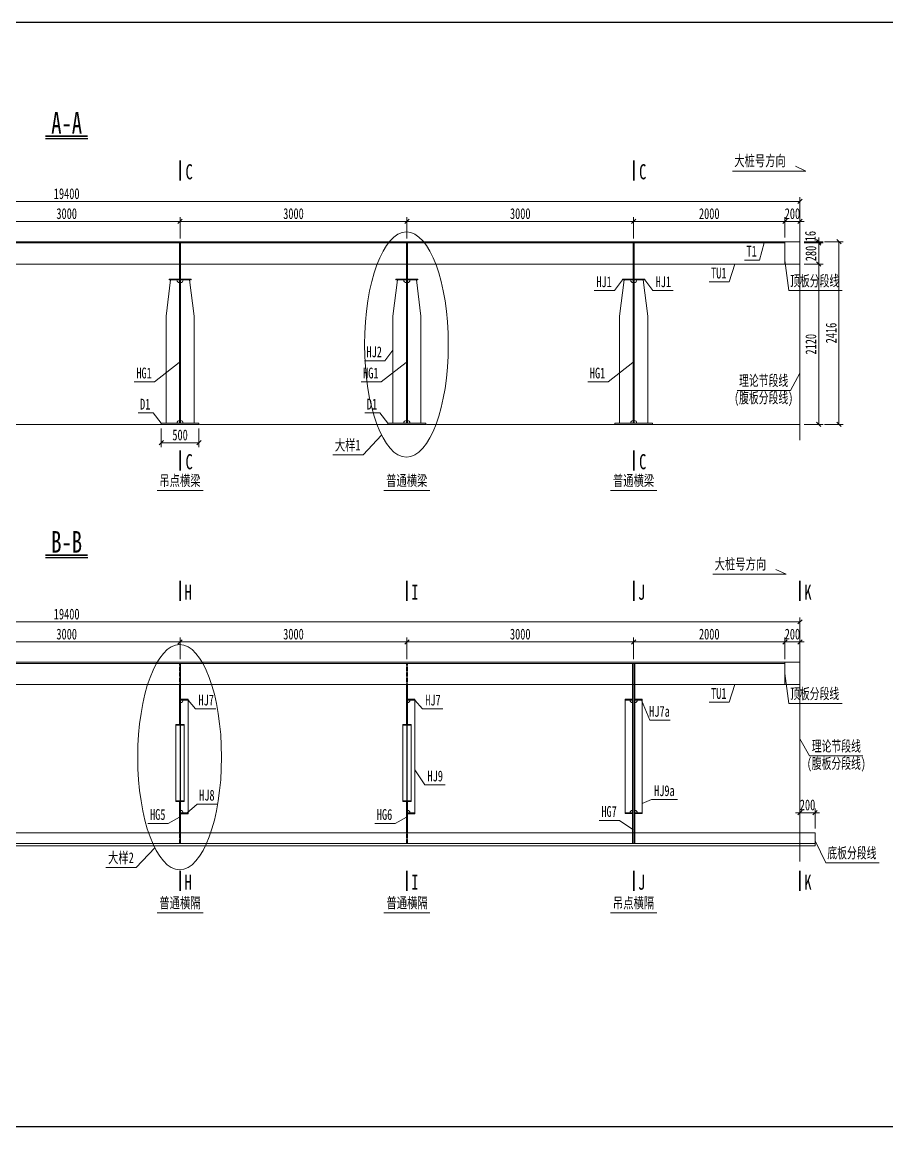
# Model space of a CAD drawing. Header units: millimetres. Extents: x 44597 to 300567, y -113054 to 73044.
# Drawn here: x 58026 to 69466, y -102091 to -87474 of the extents above; entities that cross this region are included whole.
import ezdxf
from ezdxf.enums import TextEntityAlignment as Align

# ---------------------------------------------------------------- set-up
doc = ezdxf.new("R2010")
doc.units = ezdxf.units.MM
doc.linetypes.add('CENTER2', pattern=[28.575, 19.05, -3.175, 3.175, -3.175])
doc.linetypes.add('DASHED', pattern=[0.75, 0.5, -0.25])
doc.layers.get('Defpoints').update_dxf_attribs({"color": 8})
for name, color, linetype, lineweight in [('中心线', 2, 'CENTER2', 15), ('文字', 7, 'Continuous', 15), ('标注线及字体', 2, 'Continuous', 15), ('粗线', 3, 'Continuous', 35), ('细实线', 4, 'Continuous', 15), ('虚线', 7, 'DASHED', 13), ('钢板细线', 6, 'Continuous', 15)]:
    doc.layers.add(name, color=color, linetype=linetype, lineweight=lineweight)
doc.styles.add('111', font='', dxfattribs={"width": 0.7})
doc.styles.add('BM_Dim', font='', dxfattribs={"width": 0.85})
doc.styles.get('111').set_extended_font_data('仿宋_GB2312')
doc.styles.get('BM_Dim').set_extended_font_data('仿宋_GB2312')
doc.dimstyles.new('200', dxfattribs={"dimscale": 0, "dimtxt": 2.5, "dimasz": 1, "dimexe": 1, "dimexo": 1, "dimgap": 0.6, "dimtad": 1, "dimdec": 0, "dimdsep": 46, "dimtxsty": '111', "dimblk": 'OBLIQUE', "dimcen": 0, "dimclrd": 4, "dimclre": 4, "dimclrt": 4, "dimadec": 1, "dimazin": 2, "dimtfac": 1, "dimtdec": 0, "dimtix": 1, "dimtmove": 2, "dimatfit": 3, "dimfxl": 4, "dimfxlon": 1, "dimtolj": 1, "dimlwd": -1, "dimlwe": -1, "dimarcsym": 0})

# ---------------------------------------------------------------- blocks, each defined once
blk = doc.blocks.new('普通横隔立面')
at = {"layer": 'Defpoints'}
for p, q in [((56843, -62754), (56843, -65138)), ((56737, -63234), (56837, -63234)), ((56737, -64737), (56837, -64737))]:
    blk.add_line(p, q, dxfattribs=at)
at = {"layer": '虚线', "ltscale": 2}
for p, q in [((56837, -63034), (56837, -62754)), ((56849, -63034), (56849, -62754)), ((56837, -64998), (56837, -65138)), ((56837, -64998), (56837, -65138)), ((56849, -64998), (56849, -65138)), ((56849, -64998), (56849, -65138))]:
    blk.add_line(p, q, dxfattribs=at)
at = {"layer": '钢板细线'}
for p, q in [((56837, -63034), (56837, -63561)), ((56849, -63034), (56849, -63561)), ((56737, -63229), (56837, -63229)), ((56737, -63229), (56737, -63239)), ((56737, -63239), (56837, -63239)), ((56737, -63239), (56737, -64732)), ((56788, -63561), (56898, -63561)), ((56788, -63561), (56788, -64581)), ((56788, -63571), (56898, -63571)), ((56898, -63561), (56898, -64581)), ((56788, -64571), (56898, -64571)), ((56788, -64581), (56898, -64581)), ((56837, -64581), (56837, -64998)), ((56849, -64581), (56849, -64998)), ((56737, -64732), (56837, -64732)), ((56737, -64732), (56737, -64742)), ((56737, -64742), (56837, -64742))]:
    blk.add_line(p, q, dxfattribs=at)
for centre, start, end in [((56837, -63239), 180, 270), ((56837, -64732), 90, 180)]:
    blk.add_arc(centre, 35, start, end, dxfattribs=at)
blk = doc.blocks.new('_Oblique')
at = {"color": 0, "linetype": 'ByBlock', "lineweight": -2}
blk.add_line((-0.5, -0.5), (0.5, 0.5), dxfattribs=at)
blk = doc.blocks.new('*D2848')
at = {"layer": 'Defpoints', "color": 0, "transparency": 16777216}
for p in [(66116, -90112), (66116, -90396), (68116, -90380)]:
    blk.add_point(p, dxfattribs=at)
at = {"layer": '细实线', "color": 4, "transparency": 16777216}
for p, q in [((66116, -90339), (66116, -90054)), ((68116, -90112), (66116, -90112)), ((68116, -90323), (68116, -90054))]:
    blk.add_line(p, q, dxfattribs=at)
at = {"layer": '细实线', "color": 4, "transparency": 16777216, "xscale": 57.14285714285715, "yscale": 57.14285714285715, "zscale": 57.14285714285715, "rotation": 180}
blk.add_blockref('_Oblique', (66116, -90112), dxfattribs=at)
at = {"layer": '细实线', "color": 4, "transparency": 16777216, "xscale": 57.14285714285715, "yscale": 57.14285714285715, "zscale": 57.14285714285715}
blk.add_blockref('_Oblique', (68116, -90112), dxfattribs=at)
at = {"layer": '细实线', "color": 4, "transparency": 16777216, "insert": (67116, -90009), "char_height": 142.9, "attachment_point": 5, "style": '111'}
blk.add_mtext('\\A1;2000', dxfattribs=at)
blk = doc.blocks.new('*D2849')
at = {"layer": 'Defpoints', "color": 0, "transparency": 16777216}
for p in [(63116, -90112), (63116, -90396), (66116, -90396)]:
    blk.add_point(p, dxfattribs=at)
at = {"layer": '细实线', "color": 4, "transparency": 16777216}
for p, q in [((63116, -90339), (63116, -90054)), ((66116, -90112), (63116, -90112)), ((66116, -90339), (66116, -90054))]:
    blk.add_line(p, q, dxfattribs=at)
at = {"layer": '细实线', "color": 4, "transparency": 16777216, "xscale": 57.14285714285715, "yscale": 57.14285714285715, "zscale": 57.14285714285715, "rotation": 180}
blk.add_blockref('_Oblique', (63116, -90112), dxfattribs=at)
at = {"layer": '细实线', "color": 4, "transparency": 16777216, "xscale": 57.14285714285715, "yscale": 57.14285714285715, "zscale": 57.14285714285715}
blk.add_blockref('_Oblique', (66116, -90112), dxfattribs=at)
at = {"layer": '细实线', "color": 4, "transparency": 16777216, "insert": (64616, -90009), "char_height": 142.9, "attachment_point": 5, "style": '111'}
blk.add_mtext('\\A1;3000', dxfattribs=at)
blk = doc.blocks.new('*D2850')
at = {"layer": 'Defpoints', "color": 0, "transparency": 16777216}
for p in [(60116, -90112), (60116, -90396), (63116, -90396)]:
    blk.add_point(p, dxfattribs=at)
at = {"layer": '细实线', "color": 4, "transparency": 16777216}
for p, q in [((60116, -90339), (60116, -90054)), ((63116, -90112), (60116, -90112)), ((63116, -90339), (63116, -90054))]:
    blk.add_line(p, q, dxfattribs=at)
at = {"layer": '细实线', "color": 4, "transparency": 16777216, "xscale": 57.14285714285715, "yscale": 57.14285714285715, "zscale": 57.14285714285715, "rotation": 180}
blk.add_blockref('_Oblique', (60116, -90112), dxfattribs=at)
at = {"layer": '细实线', "color": 4, "transparency": 16777216, "xscale": 57.14285714285715, "yscale": 57.14285714285715, "zscale": 57.14285714285715}
blk.add_blockref('_Oblique', (63116, -90112), dxfattribs=at)
at = {"layer": '细实线', "color": 4, "transparency": 16777216, "insert": (61616, -90009), "char_height": 142.9, "attachment_point": 5, "style": '111'}
blk.add_mtext('\\A1;3000', dxfattribs=at)
blk = doc.blocks.new('*D2851')
at = {"layer": 'Defpoints', "color": 0, "transparency": 16777216}
for p in [(57116, -90112), (57116, -90396), (60116, -90396)]:
    blk.add_point(p, dxfattribs=at)
at = {"layer": '细实线', "color": 4, "transparency": 16777216}
for p, q in [((57116, -90339), (57116, -90054)), ((60116, -90112), (57116, -90112)), ((60116, -90339), (60116, -90054))]:
    blk.add_line(p, q, dxfattribs=at)
at = {"layer": '细实线', "color": 4, "transparency": 16777216, "xscale": 57.14285714285715, "yscale": 57.14285714285715, "zscale": 57.14285714285715, "rotation": 180}
blk.add_blockref('_Oblique', (57116, -90112), dxfattribs=at)
at = {"layer": '细实线', "color": 4, "transparency": 16777216, "xscale": 57.14285714285715, "yscale": 57.14285714285715, "zscale": 57.14285714285715}
blk.add_blockref('_Oblique', (60116, -90112), dxfattribs=at)
at = {"layer": '细实线', "color": 4, "transparency": 16777216, "insert": (58616, -90009), "char_height": 142.9, "attachment_point": 5, "style": '111'}
blk.add_mtext('\\A1;3000', dxfattribs=at)
blk = doc.blocks.new('*D2854')
at = {"layer": 'Defpoints', "color": 0, "transparency": 16777216}
for p in [(48916, -89847), (48916, -90133), (68316, -90117)]:
    blk.add_point(p, dxfattribs=at)
at = {"layer": '细实线', "color": 4, "transparency": 16777216}
for p, q in [((48916, -90076), (48916, -89790)), ((68316, -89847), (48916, -89847)), ((68316, -90060), (68316, -89790))]:
    blk.add_line(p, q, dxfattribs=at)
at = {"layer": '细实线', "color": 4, "transparency": 16777216, "xscale": 57.14285714285715, "yscale": 57.14285714285715, "zscale": 57.14285714285715, "rotation": 180}
blk.add_blockref('_Oblique', (48916, -89847), dxfattribs=at)
at = {"layer": '细实线', "color": 4, "transparency": 16777216, "xscale": 57.14285714285715, "yscale": 57.14285714285715, "zscale": 57.14285714285715}
blk.add_blockref('_Oblique', (68316, -89847), dxfattribs=at)
at = {"layer": '细实线', "color": 4, "transparency": 16777216, "insert": (58616, -89745), "char_height": 142.9, "attachment_point": 5, "style": '111'}
blk.add_mtext('\\A1;19400', dxfattribs=at)
blk = doc.blocks.new('*D2855')
at = {"layer": 'Defpoints', "color": 0, "transparency": 16777216}
for p in [(66116, -95674), (66116, -95959), (68116, -95959)]:
    blk.add_point(p, dxfattribs=at)
at = {"layer": '细实线', "color": 4, "transparency": 16777216}
for p, q in [((66116, -95901), (66116, -95617)), ((68116, -95674), (66116, -95674)), ((68116, -95901), (68116, -95617))]:
    blk.add_line(p, q, dxfattribs=at)
at = {"layer": '细实线', "color": 4, "transparency": 16777216, "xscale": 57.14285714285715, "yscale": 57.14285714285715, "zscale": 57.14285714285715, "rotation": 180}
blk.add_blockref('_Oblique', (66116, -95674), dxfattribs=at)
at = {"layer": '细实线', "color": 4, "transparency": 16777216, "xscale": 57.14285714285715, "yscale": 57.14285714285715, "zscale": 57.14285714285715}
blk.add_blockref('_Oblique', (68116, -95674), dxfattribs=at)
at = {"layer": '细实线', "color": 4, "transparency": 16777216, "insert": (67116, -95572), "char_height": 142.9, "attachment_point": 5, "style": '111'}
blk.add_mtext('\\A1;2000', dxfattribs=at)
blk = doc.blocks.new('*D2856')
at = {"layer": 'Defpoints', "color": 0, "transparency": 16777216}
for p in [(63116, -95674), (63116, -95959), (66116, -95959)]:
    blk.add_point(p, dxfattribs=at)
at = {"layer": '细实线', "color": 4, "transparency": 16777216}
for p, q in [((63116, -95901), (63116, -95617)), ((66116, -95674), (63116, -95674)), ((66116, -95901), (66116, -95617))]:
    blk.add_line(p, q, dxfattribs=at)
at = {"layer": '细实线', "color": 4, "transparency": 16777216, "xscale": 57.14285714285715, "yscale": 57.14285714285715, "zscale": 57.14285714285715, "rotation": 180}
blk.add_blockref('_Oblique', (63116, -95674), dxfattribs=at)
at = {"layer": '细实线', "color": 4, "transparency": 16777216, "xscale": 57.14285714285715, "yscale": 57.14285714285715, "zscale": 57.14285714285715}
blk.add_blockref('_Oblique', (66116, -95674), dxfattribs=at)
at = {"layer": '细实线', "color": 4, "transparency": 16777216, "insert": (64616, -95572), "char_height": 142.9, "attachment_point": 5, "style": '111'}
blk.add_mtext('\\A1;3000', dxfattribs=at)
blk = doc.blocks.new('*D2857')
at = {"layer": 'Defpoints', "color": 0, "transparency": 16777216}
for p in [(60116, -95674), (60116, -95959), (63116, -95959)]:
    blk.add_point(p, dxfattribs=at)
at = {"layer": '细实线', "color": 4, "transparency": 16777216}
for p, q in [((60116, -95901), (60116, -95617)), ((63116, -95674), (60116, -95674)), ((63116, -95901), (63116, -95617))]:
    blk.add_line(p, q, dxfattribs=at)
at = {"layer": '细实线', "color": 4, "transparency": 16777216, "xscale": 57.14285714285715, "yscale": 57.14285714285715, "zscale": 57.14285714285715, "rotation": 180}
blk.add_blockref('_Oblique', (60116, -95674), dxfattribs=at)
at = {"layer": '细实线', "color": 4, "transparency": 16777216, "xscale": 57.14285714285715, "yscale": 57.14285714285715, "zscale": 57.14285714285715}
blk.add_blockref('_Oblique', (63116, -95674), dxfattribs=at)
at = {"layer": '细实线', "color": 4, "transparency": 16777216, "insert": (61616, -95572), "char_height": 142.9, "attachment_point": 5, "style": '111'}
blk.add_mtext('\\A1;3000', dxfattribs=at)
blk = doc.blocks.new('*D2858')
at = {"layer": 'Defpoints', "color": 0, "transparency": 16777216}
for p in [(57116, -95674), (57116, -95959), (60116, -95959)]:
    blk.add_point(p, dxfattribs=at)
at = {"layer": '细实线', "color": 4, "transparency": 16777216}
for p, q in [((57116, -95901), (57116, -95617)), ((60116, -95674), (57116, -95674)), ((60116, -95901), (60116, -95617))]:
    blk.add_line(p, q, dxfattribs=at)
at = {"layer": '细实线', "color": 4, "transparency": 16777216, "xscale": 57.14285714285715, "yscale": 57.14285714285715, "zscale": 57.14285714285715, "rotation": 180}
blk.add_blockref('_Oblique', (57116, -95674), dxfattribs=at)
at = {"layer": '细实线', "color": 4, "transparency": 16777216, "xscale": 57.14285714285715, "yscale": 57.14285714285715, "zscale": 57.14285714285715}
blk.add_blockref('_Oblique', (60116, -95674), dxfattribs=at)
at = {"layer": '细实线', "color": 4, "transparency": 16777216, "insert": (58616, -95572), "char_height": 142.9, "attachment_point": 5, "style": '111'}
blk.add_mtext('\\A1;3000', dxfattribs=at)
blk = doc.blocks.new('*D2861')
at = {"layer": 'Defpoints', "color": 0, "transparency": 16777216}
for p in [(48916, -95409), (48916, -95667), (68316, -96042)]:
    blk.add_point(p, dxfattribs=at)
at = {"layer": '细实线', "color": 4, "transparency": 16777216}
for p, q in [((48916, -95610), (48916, -95352)), ((68316, -95409), (48916, -95409)), ((68316, -95638), (68316, -95352))]:
    blk.add_line(p, q, dxfattribs=at)
at = {"layer": '细实线', "color": 4, "transparency": 16777216, "xscale": 57.14285714285715, "yscale": 57.14285714285715, "zscale": 57.14285714285715, "rotation": 180}
blk.add_blockref('_Oblique', (48916, -95409), dxfattribs=at)
at = {"layer": '细实线', "color": 4, "transparency": 16777216, "xscale": 57.14285714285715, "yscale": 57.14285714285715, "zscale": 57.14285714285715}
blk.add_blockref('_Oblique', (68316, -95409), dxfattribs=at)
at = {"layer": '细实线', "color": 4, "transparency": 16777216, "insert": (58616, -95307), "char_height": 142.9, "attachment_point": 5, "style": '111'}
blk.add_mtext('\\A1;19400', dxfattribs=at)
blk = doc.blocks.new('*D2862')
at = {"layer": 'Defpoints', "color": 0, "transparency": 16777216}
for p in [(68316, -90396), (68564, -90396), (68316, -90676)]:
    blk.add_point(p, dxfattribs=at)
at = {"layer": '细实线', "color": 4, "transparency": 16777216}
for p, q in [((68373, -90396), (68621, -90396)), ((68564, -90676), (68564, -90396)), ((68373, -90676), (68621, -90676))]:
    blk.add_line(p, q, dxfattribs=at)
at = {"layer": '细实线', "color": 4, "transparency": 16777216, "xscale": 57.14285714285715, "yscale": 57.14285714285715, "zscale": 57.14285714285715}
for p, rotation in [((68564, -90396), 90), ((68564, -90676), 270)]:
    blk.add_blockref('_Oblique', p, dxfattribs=dict(at, rotation=rotation))
at = {"layer": '细实线', "color": 4, "transparency": 16777216, "insert": (68461, -90536), "char_height": 142.9, "attachment_point": 5, "rotation": 90, "style": '111'}
blk.add_mtext('\\A1;280', dxfattribs=at)
blk = doc.blocks.new('*D2863')
at = {"layer": 'Defpoints', "color": 0, "transparency": 16777216}
for p in [(68316, -90380), (68316, -90396), (68564, -90380)]:
    blk.add_point(p, dxfattribs=at)
at = {"layer": '细实线', "color": 4, "transparency": 16777216}
for p, q in [((68564, -90380), (68564, -90323)), ((68373, -90380), (68621, -90380)), ((68373, -90396), (68621, -90396)), ((68564, -90396), (68564, -90380)), ((68564, -90396), (68564, -90453))]:
    blk.add_line(p, q, dxfattribs=at)
at = {"layer": '细实线', "color": 4, "transparency": 16777216, "xscale": 57.14285714285715, "yscale": 57.14285714285715, "zscale": 57.14285714285715}
for p, rotation in [((68564, -90380), 270), ((68564, -90396), 90)]:
    blk.add_blockref('_Oblique', p, dxfattribs=dict(at, rotation=rotation))
at = {"layer": '细实线', "color": 4, "transparency": 16777216, "insert": (68454, -90305), "char_height": 142.9, "attachment_point": 5, "rotation": 90, "style": '111'}
blk.add_mtext('\\A1;16', dxfattribs=at)
blk = doc.blocks.new('*D2864')
at = {"layer": 'Defpoints', "color": 0, "transparency": 16777216}
for p in [(68316, -90676), (68564, -90676), (68316, -92796)]:
    blk.add_point(p, dxfattribs=at)
at = {"layer": '细实线', "color": 4, "transparency": 16777216}
for p, q in [((68373, -90676), (68621, -90676)), ((68564, -92796), (68564, -90676)), ((68373, -92796), (68621, -92796))]:
    blk.add_line(p, q, dxfattribs=at)
at = {"layer": '细实线', "color": 4, "transparency": 16777216, "xscale": 57.14285714285715, "yscale": 57.14285714285715, "zscale": 57.14285714285715}
for p, rotation in [((68564, -90676), 90), ((68564, -92796), 270)]:
    blk.add_blockref('_Oblique', p, dxfattribs=dict(at, rotation=rotation))
at = {"layer": '细实线', "color": 4, "transparency": 16777216, "insert": (68461, -91736), "char_height": 142.9, "attachment_point": 5, "rotation": 90, "style": '111'}
blk.add_mtext('\\A1;2120', dxfattribs=at)
blk = doc.blocks.new('*D2865')
at = {"layer": 'Defpoints', "color": 0, "transparency": 16777216}
for p in [(68584, -90380), (68831, -90380), (68584, -92796)]:
    blk.add_point(p, dxfattribs=at)
at = {"layer": '细实线', "color": 4, "transparency": 16777216}
for p, q in [((68641, -90380), (68889, -90380)), ((68831, -92796), (68831, -90380)), ((68641, -92796), (68889, -92796))]:
    blk.add_line(p, q, dxfattribs=at)
at = {"layer": '细实线', "color": 4, "transparency": 16777216, "xscale": 57.14285714285715, "yscale": 57.14285714285715, "zscale": 57.14285714285715}
for p, rotation in [((68831, -90380), 90), ((68831, -92796), 270)]:
    blk.add_blockref('_Oblique', p, dxfattribs=dict(at, rotation=rotation))
at = {"layer": '细实线', "color": 4, "transparency": 16777216, "insert": (68729, -91588), "char_height": 142.9, "attachment_point": 5, "rotation": 90, "style": '111'}
blk.add_mtext('\\A1;2416', dxfattribs=at)
blk = doc.blocks.new('*D2867')
at = {"layer": 'Defpoints', "color": 0, "transparency": 16777216}
for p in [(59866, -92796), (60366, -92796), (59866, -93039)]:
    blk.add_point(p, dxfattribs=at)
at = {"layer": '细实线', "color": 4, "transparency": 16777216}
for p, q in [((59866, -92853), (59866, -93096)), ((60366, -92853), (60366, -93096)), ((60366, -93039), (59866, -93039))]:
    blk.add_line(p, q, dxfattribs=at)
at = {"layer": '细实线', "color": 4, "transparency": 16777216, "xscale": 57.14285714285715, "yscale": 57.14285714285715, "zscale": 57.14285714285715, "rotation": 180}
blk.add_blockref('_Oblique', (59866, -93039), dxfattribs=at)
at = {"layer": '细实线', "color": 4, "transparency": 16777216, "xscale": 57.14285714285715, "yscale": 57.14285714285715, "zscale": 57.14285714285715}
blk.add_blockref('_Oblique', (60366, -93039), dxfattribs=at)
at = {"layer": '细实线', "color": 4, "transparency": 16777216, "insert": (60116, -92937), "char_height": 142.9, "attachment_point": 5, "style": '111'}
blk.add_mtext('\\A1;500', dxfattribs=at)
blk = doc.blocks.new('*D2869')
at = {"layer": 'Defpoints', "color": 0, "transparency": 16777216}
for p in [(68116, -90112), (68116, -90380), (68316, -90380)]:
    blk.add_point(p, dxfattribs=at)
at = {"layer": '细实线', "color": 4, "transparency": 16777216}
for p, q in [((68116, -90112), (68059, -90112)), ((68116, -90323), (68116, -90054)), ((68316, -90112), (68116, -90112)), ((68316, -90323), (68316, -90054)), ((68316, -90112), (68373, -90112))]:
    blk.add_line(p, q, dxfattribs=at)
at = {"layer": '细实线', "color": 4, "transparency": 16777216, "xscale": 57.14285714285715, "yscale": 57.14285714285715, "zscale": 57.14285714285715}
blk.add_blockref('_Oblique', (68116, -90112), dxfattribs=at)
at = {"layer": '细实线', "color": 4, "transparency": 16777216, "xscale": 57.14285714285715, "yscale": 57.14285714285715, "zscale": 57.14285714285715, "rotation": 180}
blk.add_blockref('_Oblique', (68316, -90112), dxfattribs=at)
at = {"layer": '细实线', "color": 4, "transparency": 16777216, "insert": (68216, -90009), "char_height": 142.9, "attachment_point": 5, "style": '111'}
blk.add_mtext('\\A1;200', dxfattribs=at)
blk = doc.blocks.new('*D2871')
at = {"layer": 'Defpoints', "color": 0, "transparency": 16777216}
for p in [(68116, -95674), (68116, -95943), (68316, -95943)]:
    blk.add_point(p, dxfattribs=at)
at = {"layer": '细实线', "color": 4, "transparency": 16777216}
for p, q in [((68116, -95674), (68059, -95674)), ((68116, -95885), (68116, -95617)), ((68316, -95674), (68116, -95674)), ((68316, -95885), (68316, -95617)), ((68316, -95674), (68373, -95674))]:
    blk.add_line(p, q, dxfattribs=at)
at = {"layer": '细实线', "color": 4, "transparency": 16777216, "xscale": 57.14285714285715, "yscale": 57.14285714285715, "zscale": 57.14285714285715}
blk.add_blockref('_Oblique', (68116, -95674), dxfattribs=at)
at = {"layer": '细实线', "color": 4, "transparency": 16777216, "xscale": 57.14285714285715, "yscale": 57.14285714285715, "zscale": 57.14285714285715, "rotation": 180}
blk.add_blockref('_Oblique', (68316, -95674), dxfattribs=at)
at = {"layer": '细实线', "color": 4, "transparency": 16777216, "insert": (68216, -95572), "char_height": 142.9, "attachment_point": 5, "style": '111'}
blk.add_mtext('\\A1;200', dxfattribs=at)
blk = doc.blocks.new('*D2872')
at = {"layer": 'Defpoints', "color": 0, "transparency": 16777216}
for p in [(68316, -97934), (68316, -98203), (68516, -98203)]:
    blk.add_point(p, dxfattribs=at)
at = {"layer": '细实线', "color": 4, "transparency": 16777216}
for p, q in [((68316, -97934), (68259, -97934)), ((68316, -98145), (68316, -97877)), ((68516, -97934), (68316, -97934)), ((68516, -98145), (68516, -97877)), ((68516, -97934), (68573, -97934))]:
    blk.add_line(p, q, dxfattribs=at)
at = {"layer": '细实线', "color": 4, "transparency": 16777216, "xscale": 57.14285714285715, "yscale": 57.14285714285715, "zscale": 57.14285714285715}
blk.add_blockref('_Oblique', (68316, -97934), dxfattribs=at)
at = {"layer": '细实线', "color": 4, "transparency": 16777216, "xscale": 57.14285714285715, "yscale": 57.14285714285715, "zscale": 57.14285714285715, "rotation": 180}
blk.add_blockref('_Oblique', (68516, -97934), dxfattribs=at)
at = {"layer": '细实线', "color": 4, "transparency": 16777216, "insert": (68416, -97832), "char_height": 142.9, "attachment_point": 5, "style": '111'}
blk.add_mtext('\\A1;200', dxfattribs=at)

msp = doc.modelspace()

# ---------------------------------------------------------------- linework, layer by layer
at = {"color": 4}
for p, q in [((58895.7, -89018), (58335.5, -89018)), ((58895.7, -94560.7), (58335.5, -94560.7))]:
    msp.add_line(p, q, dxfattribs=at)
at = {"color": 6, "const_width": 20.6}
for points in [[(58895.7, -88983.7), (58335.5, -88983.7)], [(58895.7, -94526.4), (58335.5, -94526.4)]]:
    msp.add_lwpolyline(points, dxfattribs=at)
at = {"layer": 'Defpoints'}
for p, q in [((60116.3, -90396.3), (60116.3, -92780.3)), ((63116.3, -90396.3), (63116.3, -92780.3)), ((66116.3, -90396.3), (66116.3, -92780.3)), ((60110.3, -90880.3), (59970.3, -90880.3)), ((60262.3, -90880.3), (60122.3, -90880.3)), ((63110.3, -90880.3), (62970.3, -90880.3)), ((63262.3, -90880.3), (63122.3, -90880.3)), ((66110.3, -90880.3), (65970.3, -90880.3)), ((66262.3, -90880.3), (66122.3, -90880.3)), ((66116.3, -95958.6), (66116.3, -98342.6)), ((66002.3, -96438.6), (66102.3, -96438.6)), ((66230.3, -96438.6), (66130.3, -96438.6)), ((66002.3, -97941.6), (66102.3, -97941.6)), ((66230.3, -97941.6), (66130.3, -97941.6))]:
    msp.add_line(p, q, dxfattribs=at)
msp.add_lwpolyline([(47566.6, -87474.1), (69566.6, -87474.1), (69566.6, -102091.3), (47566.6, -102091.3)], close=True, dxfattribs=at)
at = {"layer": '中心线', "ltscale": 0.3}
for p, q in [((68316.3, -90300.9), (68316.3, -93006.1)), ((68316.3, -95875.2), (68316.3, -98580.5))]:
    msp.add_line(p, q, dxfattribs=at)
at = {"layer": '粗线'}
for p, q in [((60116.3, -89568.6), (60116.3, -89305.3)), ((66116.3, -89568.6), (66116.3, -89305.3)), ((60116.3, -93404.8), (60116.3, -93141.5)), ((66116.3, -93404.8), (66116.3, -93141.5)), ((60116.3, -95130.9), (60116.3, -94867.6)), ((63116.3, -95130.9), (63116.3, -94867.6)), ((66116.3, -95130.9), (66116.3, -94867.6)), ((68316.3, -95130.9), (68316.3, -94867.6)), ((60116.3, -98967.1), (60116.3, -98703.8)), ((63116.3, -98967.1), (63116.3, -98703.8)), ((66116.3, -98967.1), (66116.3, -98703.8)), ((68316.3, -98967.1), (68316.3, -98703.8))]:
    msp.add_line(p, q, dxfattribs=at)
at = {"layer": '细实线'}
for p, q in [((68393.1, -89444.7), (67424.1, -89444.7)), ((68257.9, -89382.4), (68393.1, -89444.7)), ((67781.1, -90622), (67843.2, -90396.3)), ((67781.1, -90622), (67581.6, -90622)), ((67381.6, -90911.5), (67452.4, -90676.3)), ((68166.9, -91027), (68116.3, -90629)), ((65862.6, -91026.9), (65970.3, -90886.3)), ((66370.1, -91026.9), (66262.3, -90886.3)), ((67381.6, -90911.5), (67112.8, -90911.5)), ((65862.6, -91026.9), (65595, -91026.9)), ((66370.1, -91026.9), (66637.7, -91026.9)), ((68872.6, -91027), (68166.9, -91027)), ((62822.6, -91953.9), (62930.3, -91813.3)), ((59777.5, -92234.5), (60105.3, -91977.1)), ((62822.6, -91953.9), (62555, -91953.9)), ((62777.5, -92234.5), (63105.3, -91977.1)), ((65777.5, -92234.5), (66105.3, -91977.1)), ((68191.8, -92346.2), (68316.3, -92120.2)), ((59777.5, -92234.5), (59509.9, -92234.5)), ((62777.5, -92234.5), (62509.9, -92234.5)), ((65777.5, -92234.5), (65509.9, -92234.5)), ((68191.8, -92346.2), (67486.1, -92346.2)), ((59759.5, -92645.8), (59559.9, -92645.8)), ((59759.5, -92645.8), (59866.3, -92780.3)), ((62759.5, -92645.8), (62559.9, -92645.8)), ((62759.5, -92645.8), (62866.3, -92780.3)), ((62537.1, -93200.3), (62781.7, -92940.1)), ((62537.1, -93200.3), (62135.4, -93200.3)), ((60421.5, -93669.9), (59811.2, -93669.9)), ((63421.5, -93669.9), (62811.2, -93669.9)), ((66421.5, -93669.9), (65811.2, -93669.9)), ((67998.6, -94717.8), (68133.8, -94780.1)), ((68133.8, -94780.1), (67164.8, -94780.1)), ((68166.9, -96488.6), (68116.3, -96090.6)), ((67381.6, -96473.8), (67452.4, -96238.6)), ((60321.8, -96561.6), (60222.3, -96443.6)), ((63321.8, -96561.6), (63222.3, -96443.6)), ((66328.7, -96710.6), (66219, -96443.6)), ((60321.8, -96561.6), (60590.6, -96561.6)), ((63321.8, -96561.6), (63590.6, -96561.6)), ((67381.6, -96473.8), (67112.8, -96473.8)), ((68872.6, -96488.6), (68166.9, -96488.6)), ((66597.5, -96710.6), (66328.7, -96710.6)), ((68440.8, -97182.6), (68316.3, -96956.6)), ((68440.8, -97182.6), (69146.6, -97182.6)), ((63353.2, -97565.8), (63222.3, -97369.1)), ((63624.7, -97565.8), (63353.2, -97565.8)), ((66350.6, -97760.2), (66230.3, -97813.5)), ((66695.6, -97760.2), (66350.6, -97760.2)), ((60341.4, -97820.2), (60207.3, -97941.2)), ((60610.2, -97820.2), (60341.4, -97820.2)), ((59959.1, -98075.2), (59691.5, -98075.2)), ((59959.1, -98075.2), (60110.3, -97994.6)), ((62959.1, -98075.2), (62691.5, -98075.2)), ((62959.1, -98075.2), (63110.3, -97994.6)), ((65929.3, -98035.5), (65661.7, -98035.5)), ((65929.3, -98035.5), (66104.3, -98154.6)), ((68659.6, -98595.5), (68516.3, -98307.7)), ((59537.1, -98659.2), (59781.7, -98399)), ((59537.1, -98659.2), (59135.4, -98659.2)), ((69365.4, -98595.5), (68659.6, -98595.5)), ((60421.5, -99256.9), (59811.2, -99256.9)), ((62811.2, -99256.9), (63421.5, -99256.9)), ((66421.5, -99256.9), (65811.2, -99256.9))]:
    msp.add_line(p, q, dxfattribs=at)
at = {"layer": '细实线', "extrusion": (0, 0, -1)}
for centre in [(63110.4, -91740.7), (60110.4, -97199.5)]:
    msp.add_ellipse(centre, major_axis=(0, -1489.7), ratio=0.3719718, dxfattribs=at)
at = {"layer": '虚线', "ltscale": 4}
for p, q in [((60110.3, -90676.3), (60110.3, -90396.3)), ((60122.3, -90676.3), (60122.3, -90396.3)), ((63110.3, -90676.3), (63110.3, -90396.3)), ((63122.3, -90676.3), (63122.3, -90396.3)), ((66110.3, -90676.3), (66110.3, -90396.3)), ((66122.3, -90676.3), (66122.3, -90396.3)), ((68116.3, -90380.3), (68316.3, -90380.3)), ((68116.3, -90676.3), (68316.3, -90676.3)), ((59866.3, -92796.3), (57369.7, -92796.3)), ((62866.3, -92796.3), (60369.7, -92796.3)), ((65866.3, -92796.3), (63369.7, -92796.3)), ((68316.3, -92796.3), (66369.7, -92796.3)), ((66102.3, -96238.6), (66102.3, -95958.6)), ((66130.3, -96238.6), (66130.3, -95958.6)), ((68116.3, -95942.6), (68316.3, -95942.6)), ((68116.3, -96238.6), (68316.3, -96238.6)), ((66102.3, -98202.6), (66102.3, -98342.6)), ((66130.3, -98202.6), (66130.3, -98342.6)), ((66130.3, -98202.6), (66130.3, -98342.6))]:
    msp.add_line(p, q, dxfattribs=at)
at = {"layer": '钢板细线'}
for p, q in [((68116.3, -90380.3), (48716.3, -90380.3)), ((68116.3, -90396.3), (48716.3, -90396.3)), ((68116.3, -90380.3), (68116.3, -90676.3)), ((68116.3, -90676.3), (48716.3, -90676.3)), ((60110.3, -90676.3), (60110.3, -92780.3)), ((60122.3, -90676.3), (60122.3, -92780.3)), ((63110.3, -90676.3), (63110.3, -92780.3)), ((63122.3, -90676.3), (63122.3, -92780.3)), ((66110.3, -90676.3), (66110.3, -92780.3)), ((66122.3, -90676.3), (66122.3, -92780.3)), ((59930.3, -91366.3), (59990.3, -90886.3)), ((60110.3, -90874.3), (59970.3, -90874.3)), ((59970.3, -90874.3), (59970.3, -90886.3)), ((60110.3, -90886.3), (59970.3, -90886.3)), ((60262.3, -90874.3), (60122.3, -90874.3)), ((60262.3, -90886.3), (60122.3, -90886.3)), ((60302.3, -91366.3), (60242.3, -90886.3)), ((60262.3, -90874.3), (60262.3, -90886.3)), ((62930.3, -91366.3), (62990.3, -90886.3)), ((63110.3, -90874.3), (62970.3, -90874.3)), ((62970.3, -90874.3), (62970.3, -90886.3)), ((63110.3, -90886.3), (62970.3, -90886.3)), ((63262.3, -90874.3), (63122.3, -90874.3)), ((63262.3, -90886.3), (63122.3, -90886.3)), ((63302.3, -91366.3), (63242.3, -90886.3)), ((63262.3, -90874.3), (63262.3, -90886.3)), ((65930.3, -91366.3), (65990.3, -90886.3)), ((66110.3, -90874.3), (65970.3, -90874.3)), ((65970.3, -90874.3), (65970.3, -90886.3)), ((66110.3, -90886.3), (65970.3, -90886.3)), ((66262.3, -90874.3), (66122.3, -90874.3)), ((66262.3, -90886.3), (66122.3, -90886.3)), ((66302.3, -91366.3), (66242.3, -90886.3)), ((66262.3, -90874.3), (66262.3, -90886.3)), ((59930.3, -91366.3), (59930.3, -92780.3)), ((60302.3, -91366.3), (60302.3, -92780.3)), ((62930.3, -91366.3), (62930.3, -92780.3)), ((63302.3, -91366.3), (63302.3, -92780.3)), ((65930.3, -91366.3), (65930.3, -92780.3)), ((66302.3, -91366.3), (66302.3, -92780.3)), ((60366.3, -92780.3), (59866.3, -92780.3)), ((59866.3, -92780.3), (59866.3, -92796.3)), ((60366.3, -92796.3), (59866.3, -92796.3)), ((60366.3, -92780.3), (60366.3, -92796.3)), ((63366.3, -92780.3), (62866.3, -92780.3)), ((62866.3, -92780.3), (62866.3, -92796.3)), ((63366.3, -92796.3), (62866.3, -92796.3)), ((63366.3, -92780.3), (63366.3, -92796.3)), ((66366.3, -92780.3), (65866.3, -92780.3)), ((65866.3, -92780.3), (65866.3, -92796.3)), ((66366.3, -92796.3), (65866.3, -92796.3)), ((66366.3, -92780.3), (66366.3, -92796.3)), ((68116.3, -95942.6), (48716.3, -95942.6)), ((68116.3, -95958.6), (48716.3, -95958.6)), ((68116.3, -95942.6), (68116.3, -96238.6)), ((68116.3, -96238.6), (48716.3, -96238.6)), ((66102.3, -96238.6), (66102.3, -98202.6)), ((66130.3, -96238.6), (66130.3, -98202.6)), ((66002.3, -96433.6), (66102.3, -96433.6)), ((66002.3, -96433.6), (66002.3, -96443.6)), ((66002.3, -96443.6), (66102.3, -96443.6)), ((66002.3, -96443.6), (66002.3, -97936.6)), ((66230.3, -96433.6), (66130.3, -96433.6)), ((66230.3, -96443.6), (66130.3, -96443.6)), ((66230.3, -96433.6), (66230.3, -96443.6)), ((66230.3, -96443.6), (66230.3, -97936.6)), ((66002.3, -97936.6), (66102.3, -97936.6)), ((66002.3, -97936.6), (66002.3, -97946.6)), ((66002.3, -97946.6), (66102.3, -97946.6)), ((66230.3, -97936.6), (66130.3, -97936.6)), ((66230.3, -97946.6), (66130.3, -97946.6)), ((66230.3, -97936.6), (66230.3, -97946.6)), ((68516.3, -98202.6), (49116.3, -98202.6)), ((68516.3, -98202.6), (68516.3, -98374.6)), ((68516.3, -98342.6), (49116.3, -98342.6)), ((68516.3, -98374.6), (49116.3, -98374.6))]:
    msp.add_line(p, q, dxfattribs=at)
for centre, start, end in [((60110.3, -90886.3), 180, 270), ((60122.3, -90886.3), 270, 0), ((63110.3, -90886.3), 180, 270), ((63122.3, -90886.3), 270, 0), ((66110.3, -90886.3), 180, 270), ((66122.3, -90886.3), 270, 0), ((60110.3, -92780.3), 90, 180), ((60122.3, -92780.3), 0, 90), ((63110.3, -92780.3), 90, 180), ((63122.3, -92780.3), 0, 90), ((66110.3, -92780.3), 90, 180), ((66122.3, -92780.3), 0, 90), ((66102.3, -96443.6), 180, 270), ((66130.3, -96443.6), 270, 0), ((66102.3, -97936.6), 90, 180), ((66130.3, -97936.6), 0, 90)]:
    msp.add_arc(centre, 35, start, end, dxfattribs=at)

# ---------------------------------------------------------------- block references
at = {"layer": '细实线', "xscale": -1}
for p in [(116959.4, -33205), (119959.4, -33205)]:
    msp.add_blockref('普通横隔立面', p, dxfattribs=at)

# ---------------------------------------------------------------- texts
at = {"layer": '文字', "style": 'BM_Dim'}
for s, height, width, p in [('大桩号方向', 142.85, 0.7, (67787.4, -89422.3)), ('T1', 142.86, 0.7, (67676.2, -90618.9)), ('TU1', 142.86, 0.7, (67242.1, -90908.4)), ('HJ1', 142.86, 0.7, (65724.2, -91023.9)), ('HJ1', 142.86, 0.7, (66508.5, -91023.9)), ('顶板分段线', 142.86, 0.65, (68510.2, -91011.5)), ('HJ2', 142.86, 0.7, (62684.2, -91950.9)), ('HG1', 142.86, 0.7, (59639.1, -92231.5)), ('HG1', 142.86, 0.7, (62639.1, -92231.5)), ('HG1', 142.86, 0.7, (65639.1, -92231.5)), ('理论节段线', 142.86, 0.65, (67835.5, -92330.6)), ('(腹板分段线)', 142.86, 0.65, (67835.5, -92558.8)), ('D1', 142.86, 0.7, (59654.6, -92642.8)), ('D1', 142.86, 0.7, (62654.6, -92642.8)), ('大样1', 142.86, 0.7, (62333.9, -93184.8)), ('吊点横梁', 142.86, 0.7, (60114.4, -93654.3)), ('普通横梁', 142.86, 0.7, (63114.4, -93654.3)), ('普通横梁', 142.86, 0.7, (66114.4, -93654.3)), ('大桩号方向', 142.85, 0.7, (67528.1, -94757.7)), ('TU1', 142.86, 0.7, (67242.1, -96470.8)), ('顶板分段线', 142.86, 0.65, (68510.2, -96473)), ('HJ7', 142.86, 0.7, (60461.3, -96558.6)), ('HJ7', 142.86, 0.7, (63461.3, -96558.6)), ('HJ7a', 142.86, 0.7, (66458, -96707.6)), ('理论节段线', 142.86, 0.65, (68797.2, -97167.1)), ('(腹板分段线)', 142.86, 0.65, (68797.2, -97395.2)), ('HJ9', 142.86, 0.7, (63491.7, -97562.7)), ('HJ8', 142.86, 0.7, (60470.7, -97817.2)), ('HJ9a', 142.86, 0.7, (66522.5, -97757.1)), ('HG5', 142.86, 0.7, (59820.7, -98072.1)), ('HG6', 142.86, 0.7, (62820.7, -98072.1)), ('HG7', 142.86, 0.7, (65790.9, -98032.4)), ('底板分段线', 142.86, 0.65, (69002.9, -98580)), ('大样2', 142.86, 0.7, (59333.9, -98643.7)), ('普通横隔', 142.86, 0.7, (60114.4, -99241.3)), ('普通横隔', 142.86, 0.7, (63118.2, -99241.3)), ('吊点横隔', 142.86, 0.7, (66114.4, -99241.3))]:
    msp.add_text(s, height=height, dxfattribs=dict(at, width=width)).set_placement(p, align=Align.BOTTOM_CENTER)
at = {"layer": '文字', "style": 'BM_Dim', "width": 0.7}
for s, p in [('C', (60235.8, -89554.3)), ('C', (66235.8, -89554.3)), ('C', (60235.8, -93390.5)), ('C', (66235.8, -93390.5)), ('H', (60222.1, -95116.6)), ('I', (63222.1, -95116.6)), ('J', (66222.1, -95116.6)), ('K', (68422.1, -95116.6)), ('H', (60222.1, -98952.8)), ('I', (63222.1, -98952.8)), ('J', (66222.1, -98952.8)), ('K', (68422.1, -98952.8))]:
    msp.add_text(s, height=200, dxfattribs=at).set_placement(p, align=Align.CENTER)
at = {"layer": '标注线及字体', "style": '111', "width": 0.7}
for s, p in [('A-A', (58615.6, -88808.1)), ('B-B', (58615.6, -94350.8))]:
    msp.add_text(s, height=285.71, dxfattribs=at).set_placement(p, align=Align.MIDDLE)

# ---------------------------------------------------------------- dimensions: what is measured, and where the dimension line sits
at = {"layer": '细实线'}
for base, p1, p2, angle, override, picture, middle in [((48916.3, -89847), (68316.3, -90116.9), (48916.3, -90132.8), 180, {"dimscale": 57.142857}, '*D2854', (58616.3, -89744.7)), ((57116.3, -90111.6), (60116.3, -90396.3), (57116.3, -90396.3), 180, {"dimscale": 57.142857}, '*D2851', (58616.3, -90009.3)), ((60116.3, -90111.6), (63116.3, -90396.3), (60116.3, -90396.3), 180, {"dimscale": 57.142857}, '*D2850', (61616.3, -90009.3)), ((63116.3, -90111.6), (66116.3, -90396.3), (63116.3, -90396.3), 180, {"dimscale": 57.142857}, '*D2849', (64616.3, -90009.3)), ((66116.3, -90111.6), (68116.3, -90380.3), (66116.3, -90396.3), 180, {"dimscale": 57.142857}, '*D2848', (67116.3, -90009.3)), ((68116.3, -90111.6), (68316.3, -90380.3), (68116.3, -90380.3), 180, {"dimscale": 57.142857, "dimblk": 'Oblique'}, '*D2869', (68216.3, -90009.3)), ((68563.6, -90396.3), (68316.3, -90676.3), (68316.3, -90396.3), 90, {"dimscale": 57.142857, "dimblk": 'Oblique'}, '*D2862', (68461.3, -90536.3)), ((68831.4, -90380.3), (68584.2, -92796.3), (68584.2, -90380.3), 90, {"dimscale": 57.142857, "dimblk": 'Oblique'}, '*D2865', (68729.2, -91588.3)), ((68563.6, -90676.3), (68316.3, -92796.3), (68316.3, -90676.3), 90, {"dimscale": 57.142857, "dimblk": 'Oblique'}, '*D2864', (68461.3, -91736.3)), ((59866.3, -93038.9), (60366.3, -92796.3), (59866.3, -92796.3), 180, {"dimscale": 57.142857, "dimblk": 'Oblique'}, '*D2867', (60116.3, -92936.7)), ((48916.3, -95409.3), (68316.3, -96042.4), (48916.3, -95666.9), 180, {"dimscale": 57.142857}, '*D2861', (58616.3, -95307)), ((57116.3, -95673.9), (60116.3, -95958.6), (57116.3, -95958.6), 180, {"dimscale": 57.142857}, '*D2858', (58616.3, -95571.7)), ((60116.3, -95673.9), (63116.3, -95958.6), (60116.3, -95958.6), 180, {"dimscale": 57.142857}, '*D2857', (61616.3, -95571.7)), ((63116.3, -95673.9), (66116.3, -95958.6), (63116.3, -95958.6), 180, {"dimscale": 57.142857}, '*D2856', (64616.3, -95571.7)), ((66116.3, -95673.9), (68116.3, -95958.6), (66116.3, -95958.6), 180, {"dimscale": 57.142857}, '*D2855', (67116.3, -95571.7)), ((68116.3, -95673.9), (68316.3, -95942.6), (68116.3, -95942.6), 180, {"dimscale": 57.142857, "dimblk": 'Oblique'}, '*D2871', (68216.3, -95571.7)), ((68316.3, -97933.9), (68516.3, -98202.6), (68316.3, -98202.6), 180, {"dimscale": 57.142857, "dimblk": 'Oblique'}, '*D2872', (68416.3, -97831.7))]:
    dim = msp.add_linear_dim(base=base, p1=p1, p2=p2, angle=angle, dimstyle='200', override=override, dxfattribs=at)
    dim.commit()
    dim.dimension.update_dxf_attribs({"geometry": picture, "text_midpoint": middle})
dim = msp.add_linear_dim(base=(68563.6, -90380.3), p1=(68316.3, -90396.3), p2=(68316.3, -90380.3), angle=90, dimstyle='200', override={"dimscale": 57.142857, "dimblk": 'Oblique'}, dxfattribs=at)
dim.commit()
dim.dimension.update_dxf_attribs({"geometry": '*D2863', "text_midpoint": (68454.3, -90304.9), "dimtype": 160})

doc.saveas('drawing.dxf')
